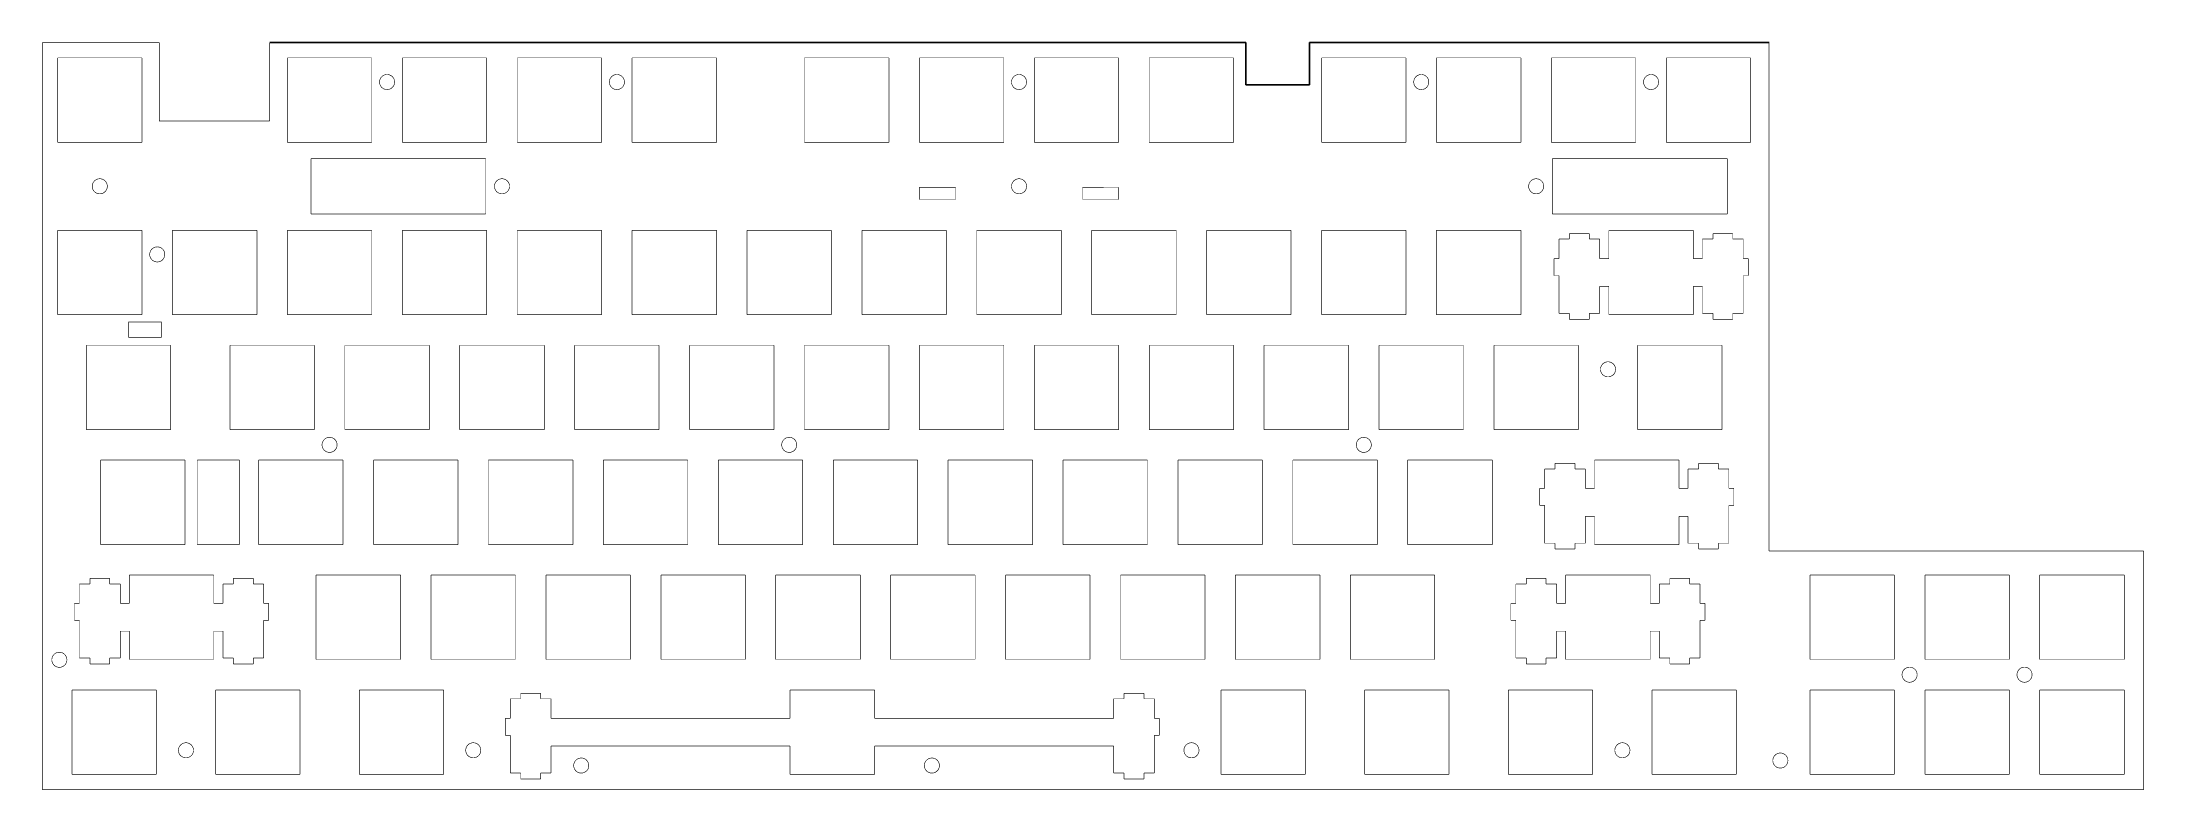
# Model space of a CAD drawing. Header units: millimetres. Extents: x 0 to 348, y -124 to 0.
import ezdxf

# ---------------------------------------------------------------- set-up
doc = ezdxf.new("R2010")
doc.units = ezdxf.units.MM
doc.layers.add('Document Layer', color=7, linetype='Continuous', true_color=0xffffff)

msp = doc.modelspace()

# ---------------------------------------------------------------- linework, layer by layer
for p, q in [((197.49, 0), (37.7, 0)), ((197.49, 0), (199.49, 0)), ((199.49, 0), (199.49, -7)), ((212.07, 0), (210.07, 0)), ((210.07, 0), (210.07, -7)), ((212.07, 0), (286.26, 0)), ((199.49, -7), (210.07, -7))]:
    msp.add_line(p, q)
at = {"layer": 'Document Layer', "const_width": 0.1}
for points in [[(0, -123.83), (0, 0)], [(0, 0), (19.39, 0)], [(19.39, 0), (19.39, -12.99), (19.4, -13), (20.6, -13)], [(199.49, 0), (37.7, 0.05)], [(37.7, 0), (37.7, -13)], [(199.49, -7), (199.49, 0)], [(210.07, 0.05), (286.26, 0.05)], [(210.07, -7), (210.07, 0)], [(286.26, 0), (286.26, -84.27)], [(2.52, -2.52), (16.52, -2.52)], [(2.52, -16.52), (2.52, -2.52)], [(16.52, -2.52), (16.52, -16.52)], [(40.62, -2.52), (54.62, -2.52)], [(40.62, -16.52), (40.62, -2.52)], [(54.62, -2.52), (54.62, -16.52)], [(59.67, -2.52), (73.67, -2.52)], [(59.67, -16.52), (59.67, -2.52)], [(73.67, -2.52), (73.67, -16.52)], [(78.72, -16.52), (78.72, -2.52)], [(78.72, -2.52), (92.72, -2.52)], [(92.72, -2.52), (92.72, -16.52)], [(97.77, -2.52), (111.77, -2.52)], [(97.77, -16.52), (97.77, -2.52)], [(111.77, -2.52), (111.77, -16.52)], [(126.35, -16.52), (126.35, -2.52)], [(126.35, -2.52), (140.35, -2.52)], [(140.35, -2.52), (140.35, -16.52)], [(145.39, -16.52), (145.39, -2.52)], [(145.39, -2.52), (159.4, -2.52)], [(159.4, -2.52), (159.4, -16.52)], [(164.44, -2.52), (178.44, -2.52)], [(164.44, -16.52), (164.44, -2.52)], [(178.44, -2.52), (178.44, -16.52)], [(183.49, -2.52), (197.49, -2.52)], [(183.49, -16.52), (183.49, -2.52)], [(197.49, -2.52), (197.49, -16.52)], [(212.07, -16.52), (212.07, -2.52)], [(212.07, -2.52), (226.07, -2.52)], [(226.07, -2.52), (226.07, -16.52)], [(231.12, -16.52), (231.12, -2.52)], [(231.12, -2.52), (245.12, -2.52)], [(245.12, -2.52), (245.12, -16.52)], [(250.17, -2.52), (264.17, -2.52)], [(250.17, -16.52), (250.17, -2.52)], [(264.17, -2.52), (264.17, -16.52)], [(269.22, -2.52), (283.22, -2.52)], [(269.22, -16.52), (269.22, -2.52)], [(283.22, -2.52), (283.22, -16.52)], [(199.49, -7), (210.07, -7)], [(20.6, -13), (37.7, -13)], [(16.52, -16.52), (2.52, -16.52)], [(54.62, -16.52), (40.62, -16.52)], [(73.67, -16.52), (59.67, -16.52)], [(92.72, -16.52), (78.72, -16.52)], [(111.77, -16.52), (97.77, -16.52)], [(140.35, -16.52), (126.35, -16.52)], [(159.4, -16.52), (145.39, -16.52)], [(178.44, -16.52), (164.44, -16.52)], [(197.49, -16.52), (183.49, -16.52)], [(226.07, -16.52), (212.07, -16.52)], [(245.12, -16.52), (231.12, -16.52)], [(264.17, -16.52), (250.17, -16.52)], [(283.22, -16.52), (269.22, -16.52)], [(44.52, -19.22), (44.52, -28.4)], [(44.52, -19.22), (73.52, -19.22)], [(73.52, -19.22), (73.52, -28.4)], [(250.33, -28.4), (250.33, -19.22)], [(250.33, -19.22), (279.33, -19.22)], [(279.33, -28.4), (279.33, -19.22)], [(145.39, -26), (145.39, -24)], [(145.39, -24), (151.39, -24)], [(151.39, -24), (151.39, -26)], [(172.44, -26), (172.44, -24)], [(172.44, -24), (178.44, -24.01)], [(178.44, -24.01), (178.44, -26)], [(151.39, -26), (145.39, -26)], [(172.44, -26), (178.44, -26)], [(2.52, -31.1), (16.52, -31.1)], [(2.52, -45.1), (2.52, -31.1)], [(16.52, -31.1), (16.52, -45.1)], [(21.57, -31.1), (35.57, -31.1)], [(21.57, -45.1), (21.57, -31.1)], [(35.57, -31.1), (35.57, -45.1)], [(40.62, -45.1), (40.62, -31.1)], [(40.62, -31.1), (54.62, -31.1)], [(73.52, -28.4), (44.52, -28.4)], [(54.62, -31.1), (54.62, -45.1)], [(59.67, -31.1), (73.67, -31.1)], [(59.67, -45.1), (59.67, -31.1)], [(73.67, -31.1), (73.67, -45.1)], [(78.72, -31.1), (92.72, -31.1)], [(78.72, -45.1), (78.72, -31.1)], [(92.72, -31.1), (92.72, -45.1)], [(97.77, -45.1), (97.77, -31.1)], [(97.77, -31.1), (111.77, -31.1)], [(111.77, -31.1), (111.77, -45.1)], [(116.82, -31.1), (130.82, -31.1)], [(116.82, -45.1), (116.82, -31.1)], [(130.82, -31.1), (130.82, -45.1)], [(135.87, -45.1), (135.87, -31.1)], [(135.87, -31.1), (149.87, -31.1)], [(149.87, -31.1), (149.87, -45.1)], [(154.92, -31.1), (168.92, -31.1)], [(154.92, -45.1), (154.92, -31.1)], [(168.92, -31.1), (168.92, -45.1)], [(173.97, -31.1), (187.97, -31.1)], [(173.97, -45.1), (173.97, -31.1)], [(187.97, -31.1), (187.97, -45.1)], [(193.02, -31.1), (207.02, -31.1)], [(193.02, -45.1), (193.02, -31.1)], [(207.02, -31.1), (207.02, -45.1)], [(212.07, -45.1), (212.07, -31.1)], [(212.07, -31.1), (226.07, -31.1)], [(226.07, -31.1), (226.07, -45.1)], [(231.12, -31.1), (245.12, -31.1)], [(231.12, -45.1), (231.12, -31.1)], [(245.12, -31.1), (245.12, -45.1)], [(279.33, -28.4), (250.33, -28.4)], [(273.7, -31.1), (259.7, -31.1)], [(259.7, -31.1), (259.7, -35.8)], [(273.7, -35.8), (273.7, -31.1)], [(253.15, -32.57), (251.42, -32.57)], [(251.42, -32.57), (251.42, -35.8)], [(253.15, -31.65), (253.15, -32.57)], [(256.45, -31.65), (253.15, -31.65)], [(256.45, -32.57), (256.45, -31.65)], [(258.17, -32.57), (256.45, -32.57)], [(258.17, -35.8), (258.17, -32.57)], [(276.95, -32.57), (275.22, -32.57)], [(275.22, -32.57), (275.22, -35.8)], [(280.25, -31.65), (276.95, -31.65)], [(276.95, -31.65), (276.95, -32.57)], [(280.25, -32.57), (280.25, -31.65)], [(281.97, -32.57), (280.25, -32.57)], [(281.97, -35.8), (281.97, -32.57)], [(250.6, -35.8), (250.6, -38.6)], [(251.42, -35.8), (250.6, -35.8)], [(259.7, -35.8), (258.17, -35.8)], [(275.22, -35.8), (273.7, -35.8)], [(282.8, -35.8), (281.97, -35.8)], [(282.8, -38.6), (282.8, -35.8)], [(250.6, -38.6), (251.42, -38.6)], [(251.42, -38.6), (251.42, -44.87)], [(258.17, -44.87), (258.17, -40.4)], [(258.17, -40.4), (259.7, -40.4)], [(259.7, -40.4), (259.7, -45.1)], [(273.7, -45.1), (273.7, -40.4)], [(273.7, -40.4), (275.22, -40.4)], [(275.22, -40.4), (275.22, -44.87)], [(281.97, -44.87), (281.97, -38.6)], [(281.97, -38.6), (282.8, -38.6)], [(16.52, -45.1), (2.52, -45.1)], [(35.57, -45.1), (21.57, -45.1)], [(54.62, -45.1), (40.62, -45.1)], [(73.67, -45.1), (59.67, -45.1)], [(92.72, -45.1), (78.72, -45.1)], [(111.77, -45.1), (97.77, -45.1)], [(130.82, -45.1), (116.82, -45.1)], [(149.87, -45.1), (135.87, -45.1)], [(168.92, -45.1), (154.92, -45.1)], [(187.97, -45.1), (173.97, -45.1)], [(207.02, -45.1), (193.02, -45.1)], [(226.07, -45.1), (212.07, -45.1)], [(245.12, -45.1), (231.12, -45.1)], [(251.42, -44.87), (253.15, -44.87)], [(253.15, -44.87), (253.15, -45.85)], [(256.45, -45.85), (256.45, -44.87)], [(256.45, -44.87), (258.17, -44.87)], [(259.7, -45.1), (273.7, -45.1)], [(275.22, -44.87), (276.95, -44.87)], [(276.95, -44.87), (276.95, -45.85)], [(280.25, -44.87), (281.97, -44.87)], [(280.25, -45.85), (280.25, -44.87)], [(253.15, -45.85), (256.45, -45.85)], [(276.95, -45.85), (280.25, -45.85)], [(7.29, -50.15), (21.29, -50.15)], [(7.29, -64.15), (7.29, -50.15)], [(21.29, -50.15), (21.29, -64.15)], [(31.1, -64.15), (31.1, -50.15)], [(31.1, -50.15), (45.1, -50.15)], [(45.1, -50.15), (45.1, -64.15)], [(50.15, -50.15), (64.15, -50.15)], [(50.15, -64.15), (50.15, -50.15)], [(64.15, -50.15), (64.15, -64.15)], [(69.2, -50.15), (83.2, -50.15)], [(69.2, -64.15), (69.2, -50.15)], [(83.2, -50.15), (83.2, -64.15)], [(88.25, -64.15), (88.25, -50.15)], [(88.25, -50.15), (102.25, -50.15)], [(102.25, -50.15), (102.25, -64.15)], [(107.3, -64.15), (107.3, -50.15)], [(107.3, -50.15), (121.3, -50.15)], [(121.3, -50.15), (121.3, -64.15)], [(126.35, -64.15), (126.35, -50.15)], [(126.35, -50.15), (140.35, -50.15)], [(140.35, -50.15), (140.35, -64.15)], [(145.4, -64.15), (145.4, -50.15)], [(145.4, -50.15), (159.4, -50.15)], [(159.4, -50.15), (159.4, -64.15)], [(164.45, -64.15), (164.45, -50.15)], [(164.45, -50.15), (178.45, -50.15)], [(178.45, -50.15), (178.45, -64.15)], [(183.5, -64.15), (183.5, -50.15)], [(183.5, -50.15), (197.5, -50.15)], [(197.5, -50.15), (197.5, -64.15)], [(202.55, -64.15), (202.55, -50.15)], [(202.55, -50.15), (216.55, -50.15)], [(216.55, -50.15), (216.55, -64.15)], [(221.6, -64.15), (221.6, -50.15)], [(221.6, -50.15), (235.6, -50.15)], [(235.6, -50.15), (235.6, -64.15)], [(240.65, -64.15), (240.65, -50.15)], [(240.65, -50.15), (254.65, -50.15)], [(254.65, -50.15), (254.65, -64.15)], [(264.46, -64.15), (264.46, -50.15)], [(264.46, -50.15), (278.46, -50.15)], [(278.46, -50.15), (278.46, -64.15)], [(21.29, -64.15), (7.29, -64.15)], [(45.1, -64.15), (31.1, -64.15)], [(64.15, -64.15), (50.15, -64.15)], [(83.2, -64.15), (69.2, -64.15)], [(102.25, -64.15), (88.25, -64.15)], [(121.3, -64.15), (107.3, -64.15)], [(140.35, -64.15), (126.35, -64.15)], [(159.4, -64.15), (145.4, -64.15)], [(178.45, -64.15), (164.45, -64.15)], [(197.5, -64.15), (183.5, -64.15)], [(216.55, -64.15), (202.55, -64.15)], [(235.6, -64.15), (221.6, -64.15)], [(254.65, -64.15), (240.65, -64.15)], [(278.46, -64.15), (264.46, -64.15)], [(9.67, -69.2), (23.67, -69.2)], [(9.67, -83.2), (9.67, -69.2)], [(23.67, -69.2), (23.67, -83.2)], [(32.67, -69.2), (25.67, -69.2)], [(25.67, -69.2), (25.67, -83.2)], [(32.67, -83.2), (32.67, -69.2)], [(35.86, -83.2), (35.86, -69.2)], [(35.86, -69.2), (49.86, -69.2)], [(49.86, -69.2), (49.86, -83.2)], [(54.91, -83.2), (54.91, -69.2)], [(54.91, -69.2), (68.91, -69.2)], [(68.91, -69.2), (68.91, -83.2)], [(73.96, -69.2), (87.96, -69.2)], [(73.96, -83.2), (73.96, -69.2)], [(87.96, -69.2), (87.96, -83.2)], [(93.01, -69.2), (107.01, -69.2)], [(93.01, -83.2), (93.01, -69.2)], [(107.01, -69.2), (107.01, -83.2)], [(112.06, -69.2), (126.06, -69.2)], [(112.06, -83.2), (112.06, -69.2)], [(126.06, -69.2), (126.06, -83.2)], [(131.11, -83.2), (131.11, -69.2)], [(131.11, -69.2), (145.11, -69.2)], [(145.11, -69.2), (145.11, -83.2)], [(150.16, -83.2), (150.16, -69.2)], [(150.16, -69.2), (164.16, -69.2)], [(164.16, -69.2), (164.16, -83.2)], [(169.21, -69.2), (183.21, -69.2)], [(169.21, -83.2), (169.21, -69.2)], [(183.21, -69.2), (183.21, -83.2)], [(188.26, -69.2), (202.26, -69.2)], [(188.26, -83.2), (188.26, -69.2)], [(202.26, -69.2), (202.26, -83.2)], [(207.31, -83.2), (207.31, -69.2)], [(207.31, -69.2), (221.31, -69.2)], [(221.31, -69.2), (221.31, -83.2)], [(226.36, -83.2), (226.36, -69.2)], [(226.36, -69.2), (240.36, -69.2)], [(240.36, -69.2), (240.36, -83.2)], [(257.32, -69.2), (257.32, -73.9)], [(271.32, -69.2), (257.32, -69.2)], [(271.32, -73.9), (271.32, -69.2)], [(250.77, -70.67), (249.04, -70.67)], [(249.04, -70.67), (249.04, -73.9)], [(254.07, -69.75), (250.77, -69.75)], [(250.77, -69.75), (250.77, -70.67)], [(254.07, -70.67), (254.07, -69.75)], [(255.79, -70.67), (254.07, -70.67)], [(255.79, -73.9), (255.79, -70.67)], [(274.57, -70.67), (272.84, -70.67)], [(272.84, -70.67), (272.84, -73.9)], [(277.87, -69.75), (274.57, -69.75)], [(274.57, -69.75), (274.57, -70.67)], [(277.87, -70.67), (277.87, -69.75)], [(279.59, -70.67), (277.87, -70.67)], [(279.59, -73.9), (279.59, -70.67)], [(249.04, -73.9), (248.22, -73.9)], [(248.22, -73.9), (248.22, -76.7)], [(248.22, -76.7), (249.04, -76.7)], [(249.04, -76.7), (249.04, -82.97)], [(257.32, -73.9), (255.79, -73.9)], [(272.84, -73.9), (271.32, -73.9)], [(280.42, -73.9), (279.59, -73.9)], [(279.59, -82.97), (279.59, -76.7)], [(279.59, -76.7), (280.42, -76.7)], [(280.42, -76.7), (280.42, -73.9)], [(255.79, -78.5), (257.32, -78.5)], [(255.79, -82.97), (255.79, -78.5)], [(257.32, -78.5), (257.32, -83.2)], [(271.32, -83.2), (271.32, -78.5)], [(271.32, -78.5), (272.84, -78.5)], [(272.84, -78.5), (272.84, -82.97)], [(23.67, -83.2), (9.67, -83.2)], [(25.67, -83.2), (32.67, -83.2)], [(49.86, -83.2), (35.86, -83.2)], [(68.91, -83.2), (54.91, -83.2)], [(87.96, -83.2), (73.96, -83.2)], [(107.01, -83.2), (93.01, -83.2)], [(126.06, -83.2), (112.06, -83.2)], [(145.11, -83.2), (131.11, -83.2)], [(164.16, -83.2), (150.16, -83.2)], [(183.21, -83.2), (169.21, -83.2)], [(202.26, -83.2), (188.26, -83.2)], [(221.31, -83.2), (207.31, -83.2)], [(240.36, -83.2), (226.36, -83.2)], [(249.04, -82.97), (250.77, -82.97)], [(250.77, -82.97), (250.77, -83.95)], [(254.07, -82.97), (255.79, -82.97)], [(254.07, -83.95), (254.07, -82.97)], [(257.32, -83.2), (271.32, -83.2)], [(272.84, -82.97), (274.57, -82.97)], [(274.57, -82.97), (274.57, -83.95)], [(277.87, -82.97), (279.59, -82.97)], [(277.87, -83.95), (277.87, -82.97)], [(250.77, -83.95), (254.07, -83.95)], [(274.57, -83.95), (277.87, -83.95)], [(348.35, -84.27), (286.26, -84.27)], [(348.36, -84.27), (348.36, -123.83)], [(7.88, -89.72), (6.16, -89.72)], [(6.16, -89.72), (6.16, -92.95)], [(11.18, -88.8), (7.88, -88.8)], [(7.88, -88.8), (7.88, -89.72)], [(11.18, -89.72), (11.18, -88.8)], [(12.91, -89.72), (11.18, -89.72)], [(12.91, -92.95), (12.91, -89.72)], [(28.43, -88.25), (14.43, -88.25)], [(14.43, -88.25), (14.43, -92.95)], [(28.43, -92.95), (28.43, -88.25)], [(31.68, -89.72), (29.96, -89.72)], [(29.96, -89.72), (29.96, -92.95)], [(34.98, -88.8), (31.68, -88.8)], [(31.68, -88.8), (31.68, -89.72)], [(34.98, -89.72), (34.98, -88.8)], [(36.71, -89.72), (34.98, -89.72)], [(36.71, -92.95), (36.71, -89.72)], [(45.39, -102.25), (45.39, -88.25)], [(45.39, -88.25), (59.39, -88.25)], [(59.39, -88.25), (59.39, -102.25)], [(64.44, -102.25), (64.44, -88.25)], [(64.44, -88.25), (78.44, -88.25)], [(78.44, -88.25), (78.44, -102.25)], [(83.49, -88.25), (97.49, -88.25)], [(83.49, -102.25), (83.49, -88.25)], [(97.49, -88.25), (97.49, -102.25)], [(102.54, -88.25), (116.54, -88.25)], [(102.54, -102.25), (102.54, -88.25)], [(116.54, -88.25), (116.54, -102.25)], [(121.59, -88.25), (135.59, -88.25)], [(121.59, -102.25), (121.59, -88.25)], [(135.59, -88.25), (135.59, -102.25)], [(140.64, -88.25), (154.64, -88.25)], [(140.64, -102.25), (140.64, -88.25)], [(154.64, -88.25), (154.64, -102.25)], [(159.69, -102.25), (159.69, -88.25)], [(159.69, -88.25), (173.69, -88.25)], [(173.69, -88.25), (173.69, -102.25)], [(178.74, -88.25), (192.74, -88.25)], [(178.74, -102.25), (178.74, -88.25)], [(192.74, -88.25), (192.74, -102.25)], [(197.79, -88.25), (211.79, -88.25)], [(197.79, -102.25), (197.79, -88.25)], [(211.79, -88.25), (211.79, -102.25)], [(216.84, -88.25), (230.84, -88.25)], [(216.84, -102.25), (216.84, -88.25)], [(230.84, -88.25), (230.84, -102.25)], [(246.01, -89.72), (244.28, -89.72)], [(244.28, -89.72), (244.28, -92.95)], [(249.3, -88.8), (246.01, -88.8)], [(246.01, -88.8), (246.01, -89.72)], [(249.3, -89.72), (249.3, -88.8)], [(251.03, -89.72), (249.3, -89.72)], [(251.03, -92.95), (251.03, -89.72)], [(266.55, -88.25), (252.55, -88.25)], [(252.55, -88.25), (252.55, -92.95)], [(266.55, -92.95), (266.55, -88.25)], [(269.81, -89.72), (268.08, -89.72)], [(268.08, -89.72), (268.08, -92.95)], [(273.1, -88.8), (269.81, -88.8)], [(269.81, -88.8), (269.81, -89.72)], [(273.1, -89.72), (273.1, -88.8)], [(274.83, -89.72), (273.1, -89.72)], [(274.83, -92.95), (274.83, -89.72)], [(293.04, -88.25), (307.04, -88.25)], [(293.04, -102.25), (293.04, -88.25)], [(307.04, -88.25), (307.04, -102.25)], [(312.09, -88.25), (326.09, -88.25)], [(312.09, -102.25), (312.09, -88.25)], [(326.09, -88.25), (326.09, -102.25)], [(331.14, -88.25), (345.14, -88.25)], [(331.14, -102.25), (331.14, -88.25)], [(345.14, -88.25), (345.14, -102.25)], [(6.16, -92.95), (5.33, -92.95)], [(5.33, -92.95), (5.33, -95.75)], [(14.43, -92.95), (12.91, -92.95)], [(29.96, -92.95), (28.43, -92.95)], [(37.53, -92.95), (36.71, -92.95)], [(37.53, -95.75), (37.53, -92.95)], [(244.28, -92.95), (243.45, -92.95)], [(243.45, -92.95), (243.45, -95.75)], [(252.55, -92.95), (251.03, -92.95)], [(268.08, -92.95), (266.55, -92.95)], [(275.66, -92.95), (274.83, -92.95)], [(275.66, -95.75), (275.66, -92.95)], [(5.33, -95.75), (6.16, -95.75)], [(6.16, -95.75), (6.16, -102.02)], [(12.91, -102.02), (12.91, -97.55)], [(12.91, -97.55), (14.43, -97.55)], [(14.43, -97.55), (14.43, -102.25)], [(28.43, -102.25), (28.43, -97.55)], [(28.43, -97.55), (29.96, -97.55)], [(29.96, -97.55), (29.96, -102.02)], [(36.71, -102.02), (36.71, -95.75)], [(36.71, -95.75), (37.53, -95.75)], [(243.45, -95.75), (244.28, -95.75)], [(244.28, -95.75), (244.28, -102.02)], [(251.03, -102.02), (251.03, -97.55)], [(251.03, -97.55), (252.55, -97.55)], [(252.55, -97.55), (252.55, -102.25)], [(266.55, -97.55), (268.08, -97.55)], [(266.55, -102.25), (266.55, -97.55)], [(268.08, -97.55), (268.08, -102.02)], [(274.83, -102.02), (274.83, -95.75)], [(274.83, -95.75), (275.66, -95.75)], [(6.16, -102.02), (7.88, -102.02)], [(7.88, -102.02), (7.88, -103)], [(7.88, -103), (11.18, -103)], [(11.18, -103), (11.18, -102.02)], [(11.18, -102.02), (12.91, -102.02)], [(14.43, -102.25), (28.43, -102.25)], [(29.96, -102.02), (31.68, -102.02)], [(31.68, -102.02), (31.68, -103)], [(31.68, -103), (34.98, -103)], [(34.98, -103), (34.98, -102.02)], [(34.98, -102.02), (36.71, -102.02)], [(59.39, -102.25), (45.39, -102.25)], [(78.44, -102.25), (64.44, -102.25)], [(97.49, -102.25), (83.49, -102.25)], [(116.54, -102.25), (102.54, -102.25)], [(135.59, -102.25), (121.59, -102.25)], [(154.64, -102.25), (140.64, -102.25)], [(173.69, -102.25), (159.69, -102.25)], [(192.74, -102.25), (178.74, -102.25)], [(211.79, -102.25), (197.79, -102.25)], [(230.84, -102.25), (216.84, -102.25)], [(244.28, -102.02), (246.01, -102.02)], [(246.01, -102.02), (246.01, -103)], [(246.01, -103), (249.3, -103)], [(249.3, -103), (249.3, -102.02)], [(249.3, -102.02), (251.03, -102.02)], [(252.55, -102.25), (266.55, -102.25)], [(268.08, -102.02), (269.81, -102.02)], [(269.81, -102.02), (269.81, -103)], [(269.81, -103), (273.1, -103)], [(273.1, -103), (273.1, -102.02)], [(273.1, -102.02), (274.83, -102.02)], [(307.04, -102.25), (293.04, -102.25)], [(326.09, -102.25), (312.09, -102.25)], [(345.14, -102.25), (331.14, -102.25)], [(4.91, -107.3), (18.91, -107.3)], [(4.91, -121.3), (4.91, -107.3)], [(18.91, -107.3), (18.91, -121.3)], [(28.72, -107.3), (42.72, -107.3)], [(28.72, -121.3), (28.72, -107.3)], [(42.72, -107.3), (42.72, -121.3)], [(52.53, -121.3), (52.53, -107.3)], [(52.53, -107.3), (66.53, -107.3)], [(66.53, -107.3), (66.53, -121.3)], [(82.62, -107.85), (79.32, -107.85)], [(79.32, -107.85), (79.32, -108.77)], [(82.62, -108.77), (82.62, -107.85)], [(123.97, -107.3), (123.97, -112)], [(137.97, -107.3), (123.97, -107.3)], [(137.97, -112), (137.97, -107.3)], [(182.62, -107.85), (179.32, -107.85)], [(179.32, -107.85), (179.32, -108.77)], [(182.62, -108.77), (182.62, -107.85)], [(195.41, -107.3), (209.4, -107.3)], [(195.41, -121.3), (195.41, -107.3)], [(209.4, -107.3), (209.4, -121.3)], [(219.22, -107.3), (233.22, -107.3)], [(219.22, -121.3), (219.22, -107.3)], [(233.22, -107.3), (233.22, -121.3)], [(243.03, -107.3), (257.03, -107.3)], [(243.03, -121.3), (243.03, -107.3)], [(257.03, -107.3), (257.03, -121.3)], [(266.84, -107.3), (280.84, -107.3)], [(266.84, -121.3), (266.84, -107.3)], [(280.84, -107.3), (280.84, -121.3)], [(293.04, -107.3), (307.04, -107.3)], [(293.04, -121.3), (293.04, -107.3)], [(307.04, -107.3), (307.04, -121.3)], [(312.09, -107.3), (326.09, -107.3)], [(312.09, -121.3), (312.09, -107.3)], [(326.09, -107.3), (326.09, -121.3)], [(331.14, -107.3), (345.14, -107.3)], [(331.14, -121.3), (331.14, -107.3)], [(345.14, -107.3), (345.14, -121.3)], [(79.32, -108.77), (77.59, -108.77)], [(77.59, -108.77), (77.59, -112)], [(84.34, -108.77), (82.62, -108.77)], [(84.34, -112), (84.34, -108.77)], [(179.32, -108.77), (177.59, -108.77)], [(177.59, -108.77), (177.59, -112)], [(184.34, -108.77), (182.62, -108.77)], [(184.34, -112), (184.34, -108.77)], [(77.59, -112), (76.77, -112)], [(76.77, -112), (76.77, -114.8)], [(76.77, -114.8), (77.59, -114.8)], [(77.59, -114.8), (77.59, -121.07)], [(84.34, -112), (94.34, -112.01)], [(94.34, -112.01), (123.97, -112.01)], [(177.59, -112), (137.97, -112)], [(185.17, -112), (184.34, -112)], [(184.34, -114.8), (185.17, -114.8)], [(184.34, -121.07), (184.34, -114.8)], [(185.17, -114.8), (185.17, -112)], [(84.34, -116.6), (123.97, -116.6)], [(84.34, -121.07), (84.34, -116.6)], [(123.97, -116.6), (123.97, -121.3)], [(137.97, -121.3), (137.97, -116.6)], [(137.97, -116.6), (177.59, -116.6)], [(177.59, -116.6), (177.59, -121.07)], [(18.91, -121.3), (4.91, -121.3)], [(42.72, -121.3), (28.72, -121.3)], [(66.53, -121.3), (52.53, -121.3)], [(77.59, -121.07), (79.32, -121.07)], [(79.32, -121.07), (79.32, -122.05)], [(82.62, -122.05), (82.62, -121.07)], [(82.62, -121.07), (84.34, -121.07)], [(123.97, -121.3), (137.97, -121.3)], [(177.59, -121.07), (179.32, -121.07)], [(179.32, -121.07), (179.32, -122.05)], [(182.62, -122.05), (182.62, -121.07)], [(182.62, -121.07), (184.34, -121.07)], [(209.4, -121.3), (195.41, -121.3)], [(233.22, -121.3), (219.22, -121.3)], [(257.03, -121.3), (243.03, -121.3)], [(280.84, -121.3), (266.84, -121.3)], [(307.04, -121.3), (293.04, -121.3)], [(326.09, -121.3), (312.09, -121.3)], [(345.14, -121.3), (331.14, -121.3)], [(0, -123.83), (348.36, -123.83)], [(79.32, -122.05), (82.62, -122.05)], [(179.32, -122.05), (182.62, -122.05)]]:
    msp.add_lwpolyline(points, dxfattribs=at)
for points in [[(55.9, -6.53, 1), (58.4, -6.53), (58.4, -6.53, 1), (55.9, -6.53)], [(94, -6.53, 1), (96.5, -6.53), (96.5, -6.53, 1), (94, -6.53)], [(160.67, -6.53, 1), (163.17, -6.53), (163.17, -6.53, 1), (160.67, -6.53)], [(227.35, -6.53, 1), (229.85, -6.53), (229.85, -6.53, 1), (227.35, -6.53)], [(74.95, -23.81, 1), (77.45, -23.81), (77.45, -23.81, 1), (74.95, -23.81)], [(74.95, -23.81, 1), (77.45, -23.81), (77.45, -23.81, 1), (74.95, -23.81)], [(160.67, -23.81, 1), (163.17, -23.81), (163.17, -23.81, 1), (160.67, -23.81)], [(160.67, -23.81, 1), (163.17, -23.81), (163.17, -23.81, 1), (160.67, -23.81)], [(246.4, -23.81, 1), (248.9, -23.81), (248.9, -23.81, 1), (246.4, -23.81)], [(246.4, -23.81, 1), (248.9, -23.81), (248.9, -23.81, 1), (246.4, -23.81)], [(46.37, -66.67, 1), (48.87, -66.67), (48.87, -66.67, 1), (46.37, -66.67)], [(122.57, -66.67, 1), (125.07, -66.67), (125.07, -66.67, 1), (122.57, -66.67)], [(217.82, -66.67, 1), (220.32, -66.67), (220.32, -66.67, 1), (217.82, -66.67)], [(70.19, -117.3, 1), (72.69, -117.3), (72.69, -117.3, 1), (70.19, -117.3)], [(189.25, -117.3, 1), (191.75, -117.3), (191.75, -117.3, 1), (189.25, -117.3)], [(88.09, -119.83, 1), (90.59, -119.83), (90.59, -119.83, 1), (88.09, -119.83)], [(88.09, -119.83, 1), (90.59, -119.83), (90.59, -119.83, 1), (88.09, -119.83)], [(146.22, -119.83, 1), (148.72, -119.83), (148.72, -119.83, 1), (146.22, -119.83)], [(146.22, -119.83, 1), (148.72, -119.83), (148.72, -119.83, 1), (146.22, -119.83)]]:
    msp.add_lwpolyline(points, format="xyb", dxfattribs=at)
for points in [[(265.45, -6.53, 1), (267.95, -6.53, 1)], [(8.27, -23.81, 1), (10.77, -23.81, 1)], [(8.27, -23.81, 1), (10.77, -23.81, 1)], [(17.8, -35.1, 1), (20.3, -35.1, 1)], [(258.31, -54.15, 1), (260.81, -54.15, 1)], [(1.57, -102.3, 1), (4.07, -102.3, 1)], [(1.57, -102.3, 1), (4.07, -102.3, 1)], [(308.31, -104.77, 1), (310.81, -104.77, 1)], [(327.36, -104.77, 1), (329.86, -104.77, 1)], [(22.56, -117.3, 1), (25.06, -117.3, 1)], [(260.69, -117.3, 1), (263.19, -117.3, 1)], [(286.88, -119, 1), (289.38, -119, 1)], [(286.88, -119, 1), (289.38, -119, 1)]]:
    msp.add_lwpolyline(points, format="xyb", close=True, dxfattribs=at)
msp.add_lwpolyline([(14.3, -46.32), (14.3, -48.86), (19.74, -48.86), (19.74, -46.32)], close=True, dxfattribs=at)

doc.saveas('drawing.dxf')
